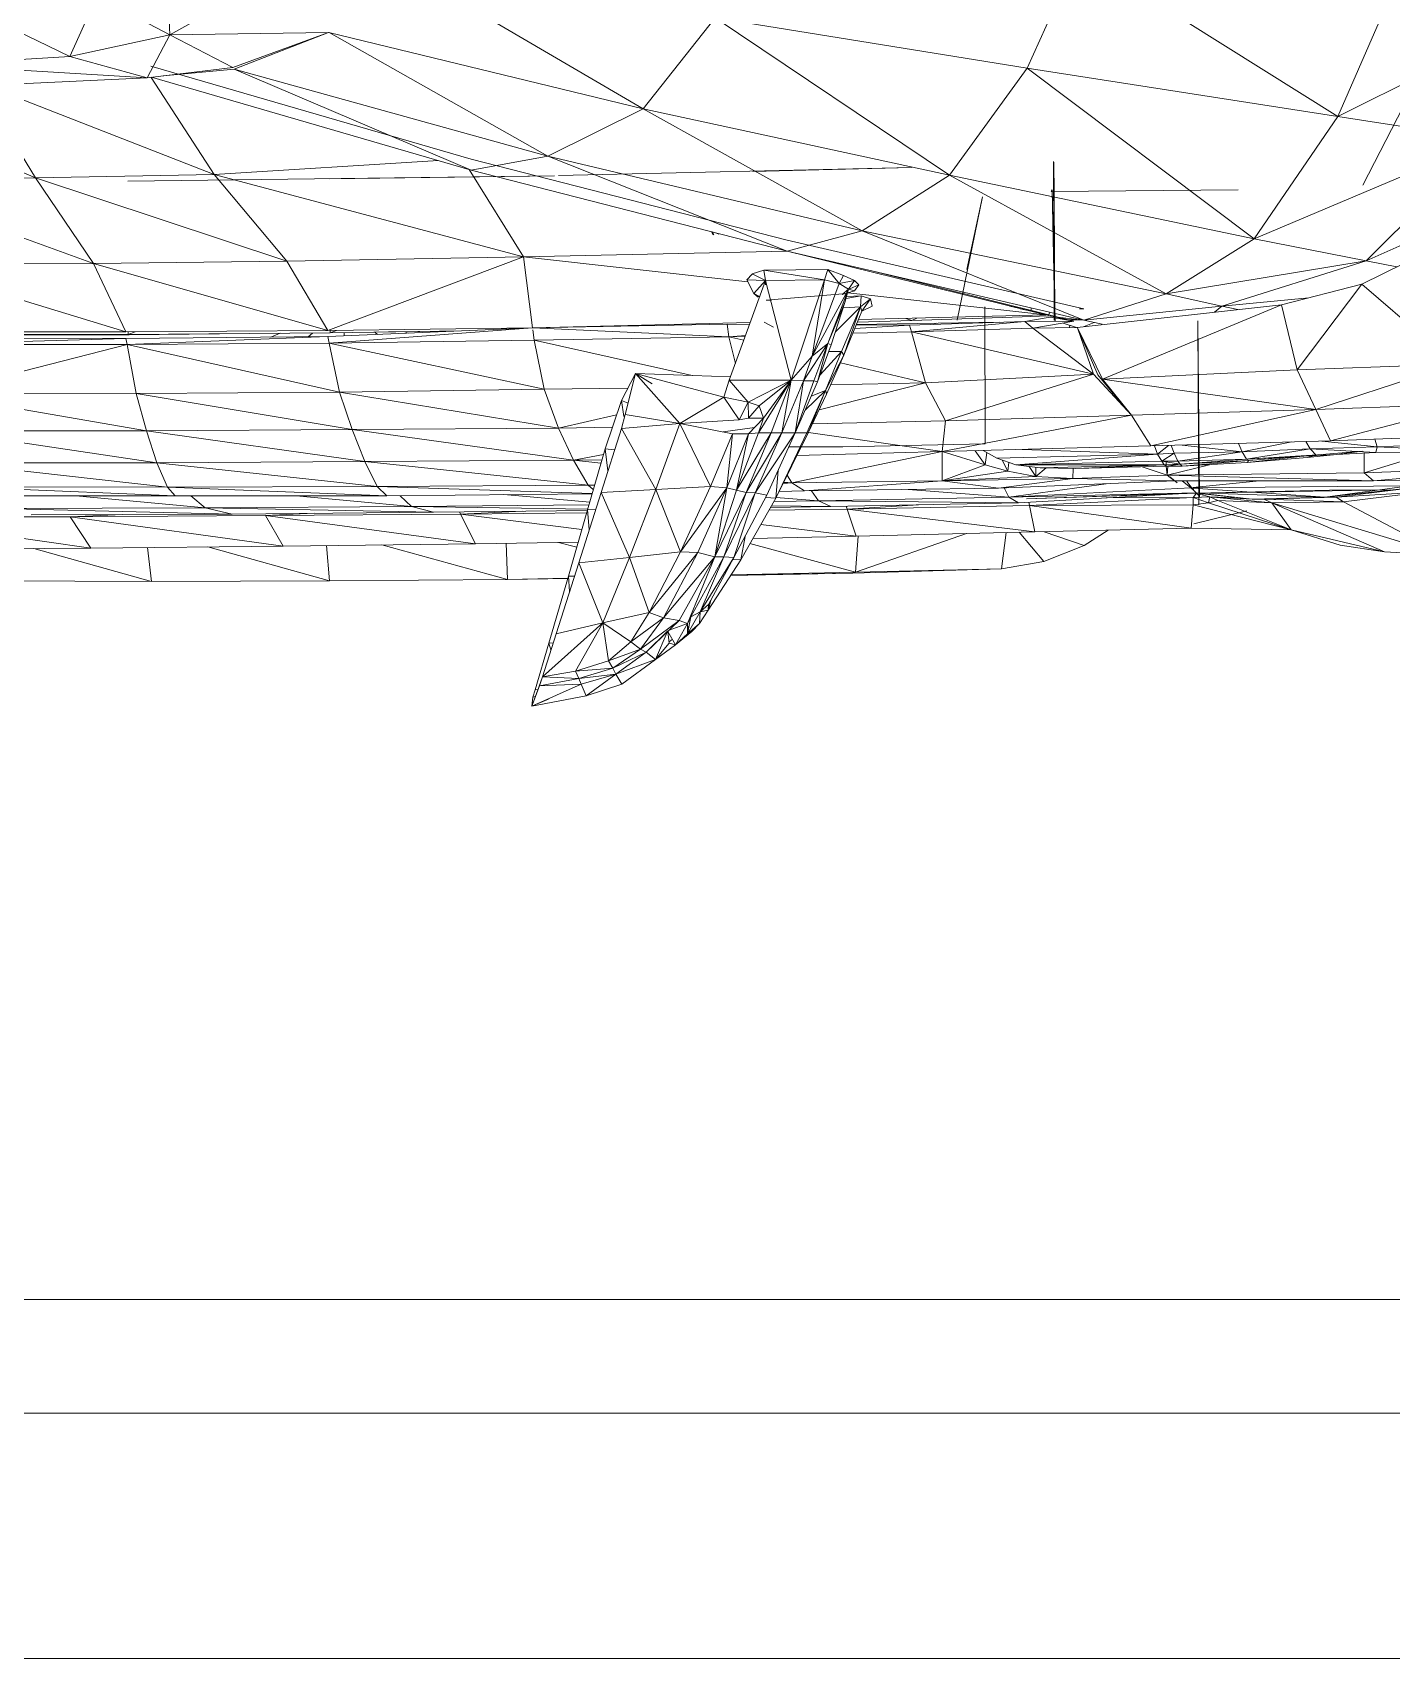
# Model space of a CAD drawing. Header units: inches. Extents: x -4450 to -273, y 9564 to 12971.
# Drawn here: x -3676.92 to -3641.08, y 12377.07 to 12419.96 of the extents above; entities that cross this region are included whole.
import ezdxf

# ---------------------------------------------------------------- set-up
doc = ezdxf.new("R2010")
doc.units = ezdxf.units.IN
doc.header["$MEASUREMENT"] = 0
for name, color, linetype, lineweight in [('0-1', 7, 'Continuous', 5), ('0-3', 7, 'Continuous', 9), ('A-GENM', 5, 'Continuous', 9), ('C-PRKG-1', 7, 'Continuous', 9), ('C-TOPO', 7, 'Continuous', 9)]:
    doc.layers.add(name, color=color, linetype=linetype, lineweight=lineweight)

# ---------------------------------------------------------------- blocks, each defined once
blk = doc.blocks.new('Parking_Stall_Multiple2 - street parking-1355854-FLOOR PLAN - ROOF')
at = {"layer": 'C-PRKG-1'}
for p, q in [((0, 0), (0, -243)), ((3, -240), (3, -3))]:
    blk.add_line(p, q, dxfattribs=at)
blk = doc.blocks.new('Land_Rover_Evoque_-_SUV_Car_Vehicle_Automobile_13067 - Land Rover EVOQUE_dwg-1230547-FLOOR PLAN - ROOF')
at = {"layer": 'A-GENM'}
for p, q in [((0.654, 1.2654), (0.5813, 1.4103)), ((0.8878, 1.4028), (0.8979, 1.2894)), ((0.8878, 1.4028), (0.8926, 1.283)), ((0.8951, 1.3881), (0.8979, 1.2894)), ((0.654, 1.2654), (0.6696, 1.3657)), ((0.7506, 1.2844), (0.6696, 1.3657)), ((0.7359, 1.2095), (0.6696, 1.3657)), ((0.6696, 1.3657), (0.7506, 1.2844)), ((0.7506, 1.2844), (0.7139, 1.3663)), ((0.8672, 1.3655), (0.8711, 1.2604)), ((0.8672, 1.3655), (0.8711, 1.2604)), ((0.8462, 1.3556), (0.8501, 1.2506)), ((0.8462, 1.3556), (0.8711, 1.2604)), ((0.875, 1.2918), (0.8726, 1.3558)), ((0.878, 1.3509), (0.875, 1.2918)), ((0.8789, 1.2908), (0.878, 1.3509)), ((0.7, 1.2822), (0.5798, 1.3438)), ((0.7663, 1.2815), (0.8198, 1.3438)), ((0.8236, 1.2382), (0.8198, 1.3438)), ((0.8198, 1.3438), (0.8501, 1.2506)), ((0.7413, 1.3317), (0.7663, 1.2815)), ((0.8926, 1.283), (0.8783, 1.3291)), ((0.9119, 1.2691), (0.9476, 1.3367)), ((0.9127, 1.2213), (0.9476, 1.3367)), ((0.9476, 1.3367), (0.9455, 1.2967)), ((0.9022, 1.3188), (0.9089, 1.2569)), ((0.9022, 1.3188), (0.9089, 1.2642)), ((0.9089, 1.2642), (0.9052, 1.3237)), ((0.9119, 1.2691), (0.9052, 1.3237)), ((0.9026, 1.1685), (0.9012, 1.3135)), ((0.9012, 1.3135), (0.9089, 1.2569)), ((0.5696, 1.3022), (0.654, 1.2654)), ((0.7506, 1.2844), (0.7546, 1.3049)), ((0.9039, 1.3004), (0.9042, 1.2599)), ((0.9039, 1.3004), (0.9061, 1.171)), ((0.9127, 1.2213), (0.9455, 1.2967)), ((0.9306, 1.2341), (0.9455, 1.2967)), ((0.9455, 1.2967), (0.9409, 1.2669)), ((0.87, 1.2902), (0.875, 1.2918)), ((0.8713, 1.2547), (0.875, 1.2918)), ((0.8789, 1.2908), (0.875, 1.2918)), ((0.8765, 1.2468), (0.875, 1.2918)), ((0.8789, 1.2908), (0.8765, 1.2468)), ((0.8809, 1.2512), (0.8789, 1.2908)), ((0.8979, 1.2894), (0.8926, 1.283)), ((0.894, 1.1511), (0.8979, 1.2894)), ((0.8979, 1.156), (0.8979, 1.2894)), ((0.7359, 1.2095), (0.7506, 1.2844)), ((0.7809, 1.1877), (0.7506, 1.2844)), ((0.7726, 1.1505), (0.7506, 1.2844)), ((0.7506, 1.2844), (0.7809, 1.1877)), ((0.7663, 1.2815), (0.78, 1.2278)), ((0.7663, 1.2815), (0.8236, 1.2382)), ((0.8804, 1.2517), (0.8779, 1.282)), ((0.8804, 1.2625), (0.8779, 1.282)), ((0.8926, 1.283), (0.8793, 1.283)), ((0.894, 1.1511), (0.8926, 1.283)), ((0.5451, 1.0919), (0.654, 1.2654)), ((0.654, 1.2654), (0.6216, 1.0575)), ((0.654, 1.2654), (0.7359, 1.2095)), ((0.9089, 1.2642), (0.9119, 1.2691)), ((0.9089, 1.2569), (0.9089, 1.2642)), ((0.9089, 1.2642), (0.9102, 1.2081)), ((0.9089, 1.2642), (0.9102, 1.2159)), ((0.9102, 1.2159), (0.9119, 1.2691)), ((0.9127, 1.2213), (0.9119, 1.2691)), ((0.9306, 1.2341), (0.9409, 1.2669)), ((0.8501, 1.2506), (0.8711, 1.2604)), ((0.8745, 1.1402), (0.8711, 1.2604)), ((0.8711, 1.2604), (0.8745, 1.1402)), ((0.8823, 1.2449), (0.8804, 1.2625)), ((0.9027, 1.1686), (0.9089, 1.2569)), ((0.9042, 1.2599), (0.9061, 1.1705)), ((0.9059, 1.1726), (0.9089, 1.2569)), ((0.9089, 1.2569), (0.9102, 1.2081)), ((0.7809, 1.1877), (0.7753, 1.246)), ((0.8236, 1.2382), (0.8501, 1.2506)), ((0.8299, 1.1078), (0.8501, 1.2506)), ((0.8539, 1.1274), (0.8501, 1.2506)), ((0.8745, 1.1402), (0.8501, 1.2506)), ((0.8716, 1.2441), (0.8765, 1.2468)), ((0.8809, 1.2512), (0.8765, 1.2468)), ((0.8833, 1.2043), (0.8765, 1.2468)), ((0.8784, 1.2014), (0.8765, 1.2468)), ((0.8833, 1.2043), (0.8804, 1.2517)), ((0.8809, 1.2512), (0.8833, 1.2043)), ((0.881, 1.2497), (0.8823, 1.2449)), ((0.8857, 1.2048), (0.8812, 1.2441)), ((0.8857, 1.2048), (0.8823, 1.2449)), ((0.78, 1.2278), (0.8236, 1.2382)), ((0.8299, 1.1078), (0.8236, 1.2382)), ((0.8718, 1.2346), (0.8784, 1.2014)), ((0.8842, 1.2058), (0.8816, 1.2372)), ((0.9306, 1.2341), (0.911, 1.1851)), ((0.9125, 1.1788), (0.9306, 1.2341)), ((0.9127, 1.2213), (0.9306, 1.2341)), ((0.9139, 1.1686), (0.9306, 1.2341)), ((0.9296, 1.1672), (0.9306, 1.2341)), ((0.78, 1.2278), (0.7951, 1.091)), ((0.78, 1.2278), (0.8299, 1.1078)), ((0.9086, 1.1797), (0.9127, 1.2213)), ((0.9102, 1.2159), (0.9127, 1.2213)), ((0.9127, 1.2213), (0.911, 1.1851)), ((0.6216, 1.0575), (0.7359, 1.2095)), ((0.7359, 1.2095), (0.6933, 1.0055)), ((0.7359, 1.2095), (0.7726, 1.1505)), ((0.9024, 1.1684), (0.8979, 1.213)), ((0.9102, 1.2159), (0.9101, 1.2133)), ((0.9102, 1.2081), (0.9102, 1.2159)), ((0.703, 1.1987), (0.7042, 1.0736)), ((0.7809, 1.1877), (0.7832, 1.1984)), ((0.8728, 1.1989), (0.8784, 1.2014)), ((0.8739, 1.1612), (0.8784, 1.2014)), ((0.8833, 1.2043), (0.8784, 1.2014)), ((0.8847, 1.1584), (0.8784, 1.2014)), ((0.8794, 1.1559), (0.8784, 1.2014)), ((0.8833, 1.2043), (0.8842, 1.2058)), ((0.8833, 1.2043), (0.8847, 1.1584)), ((0.8833, 1.2043), (0.8867, 1.1599)), ((0.8881, 1.1613), (0.8842, 1.2058)), ((0.8857, 1.2048), (0.8842, 1.2058)), ((0.8842, 1.2058), (0.8867, 1.1599)), ((0.8881, 1.1613), (0.8857, 1.2048)), ((0.9061, 1.1727), (0.9102, 1.2081)), ((0.9063, 1.1727), (0.9102, 1.2081)), ((0.9102, 1.2081), (0.9086, 1.1797)), ((0.9179, 1.2046), (0.9267, 1.1691)), ((0.7726, 1.1505), (0.7809, 1.1877)), ((0.7726, 1.1505), (0.7809, 1.1877)), ((0.7809, 1.1877), (0.7902, 1.0954)), ((0.7809, 1.1877), (0.7849, 1.1829)), ((0.7902, 1.0954), (0.7809, 1.1877)), ((0.9093, 1.1963), (0.9086, 1.1797)), ((0.894, 1.1511), (0.8871, 1.1796)), ((0.9067, 1.1728), (0.9086, 1.1797)), ((0.9086, 1.1797), (0.911, 1.1851)), ((0.9091, 1.1685), (0.9086, 1.1797)), ((0.9086, 1.1797), (0.9125, 1.1788)), ((0.9091, 1.1685), (0.9125, 1.1788)), ((0.9125, 1.1788), (0.911, 1.1851)), ((0.9139, 1.1686), (0.9125, 1.1788)), ((0.7907, 1.1718), (0.9085, 1.1728)), ((0.9078, 1.1727), (0.7907, 1.1718)), ((0.7907, 1.1718), (0.9085, 1.1724)), ((0.7907, 1.1718), (0.9139, 1.1724)), ((0.9026, 1.1669), (0.8979, 1.1611)), ((0.8982, 1.1644), (0.9042, 1.1687)), ((0.9024, 1.1686), (0.9042, 1.1687)), ((0.9041, 1.1687), (0.9026, 1.1669)), ((0.9026, 1.1669), (0.9041, 1.1687)), ((0.9026, 1.1669), (0.9089, 1.0452)), ((0.9037, 1.1727), (0.9078, 1.1727)), ((0.9042, 1.1687), (0.9078, 1.1727)), ((0.9058, 1.1709), (0.91, 1.0571)), ((0.9059, 1.1705), (0.9126, 1.0517)), ((0.9059, 1.1705), (0.9089, 1.0452)), ((0.9061, 1.171), (0.91, 1.0571)), ((0.9061, 1.1708), (0.9063, 1.1649)), ((0.9062, 1.1709), (0.9091, 1.1685)), ((0.9078, 1.1727), (0.9085, 1.1728)), ((0.9091, 1.1685), (0.9139, 1.1686)), ((0.9091, 1.1685), (0.9144, 1.0591)), ((0.9091, 1.1685), (0.9093, 1.1104)), ((0.9139, 1.1686), (0.9296, 1.1672)), ((0.9139, 1.1686), (0.9144, 1.0591)), ((0.9296, 1.1672), (0.9144, 1.0591)), ((0.9296, 1.1672), (0.932, 1.0626)), ((0.8741, 1.1539), (0.8794, 1.1559)), ((0.8847, 1.1584), (0.8794, 1.1559)), ((0.8847, 1.1476), (0.8794, 1.1559)), ((0.8794, 1.1559), (0.8799, 1.1447)), ((0.8847, 1.1584), (0.8867, 1.1599)), ((0.8847, 1.1476), (0.8867, 1.1599)), ((0.8847, 1.1584), (0.8847, 1.1476)), ((0.8881, 1.1613), (0.8867, 1.1599)), ((0.8867, 1.1599), (0.8872, 1.1491)), ((0.8867, 1.1599), (0.8881, 1.1506)), ((0.8881, 1.1613), (0.8881, 1.1506)), ((0.8979, 1.156), (0.894, 1.1511)), ((0.8979, 1.156), (0.894, 1.1511)), ((0.8992, 1.1579), (0.8952, 1.1529)), ((0.8979, 1.156), (0.8964, 1.0881)), ((0.8979, 1.156), (0.9027, 1.0383)), ((0.6933, 1.0055), (0.7726, 1.1505)), ((0.7726, 1.1505), (0.7305, 0.947)), ((0.7305, 0.947), (0.7726, 1.1505)), ((0.7902, 1.0954), (0.7726, 1.1505)), ((0.8741, 1.152), (0.8799, 1.1447)), ((0.8744, 1.1426), (0.8799, 1.1447)), ((0.8744, 1.1426), (0.8799, 1.1447)), ((0.8799, 1.1447), (0.8768, 1.0541)), ((0.8847, 1.1476), (0.8799, 1.1447)), ((0.8847, 1.1476), (0.8799, 1.1447)), ((0.8799, 1.1447), (0.8871, 1.0499)), ((0.8799, 1.1447), (0.8827, 1.0372)), ((0.8881, 1.1506), (0.8847, 1.1504)), ((0.8847, 1.1476), (0.8872, 1.1491)), ((0.8847, 1.1476), (0.8872, 1.1491)), ((0.8847, 1.1476), (0.8871, 1.0499)), ((0.8872, 1.1491), (0.8871, 1.0499)), ((0.8872, 1.1491), (0.8881, 1.1506)), ((0.8872, 1.1491), (0.8881, 1.1506)), ((0.8872, 1.1491), (0.8896, 1.09)), ((0.8872, 1.1491), (0.8891, 1.0661)), ((0.8881, 1.1516), (0.894, 1.1511)), ((0.894, 1.1511), (0.8881, 1.1504)), ((0.8881, 1.1506), (0.8896, 1.09)), ((0.894, 1.1511), (0.8886, 1.1345)), ((0.894, 1.1511), (0.8964, 1.0881)), ((0.8539, 1.1274), (0.8745, 1.1402)), ((0.8745, 1.1402), (0.8783, 1.0005)), ((0.8539, 1.1274), (0.8265, 1.1019)), ((0.8507, 1.1245), (0.827, 1.1048)), ((0.8299, 1.1078), (0.8539, 1.1274)), ((0.8539, 1.1274), (0.8783, 1.0005)), ((0.8539, 1.1274), (0.8578, 1.0028)), ((0.8998, 1.1104), (0.9089, 1.0452)), ((0.9411, 1.0955), (0.9309, 1.1117)), ((0.7902, 1.0954), (0.793, 1.1077)), ((0.7918, 1.1022), (0.7946, 1.0957)), ((0.7954, 1.0912), (0.8299, 1.1078)), ((0.827, 1.1048), (0.7954, 1.0912)), ((0.7954, 1.0911), (0.8265, 1.1019)), ((0.8265, 1.1019), (0.7956, 1.0612)), ((0.8265, 1.1019), (0.798, 0.9801)), ((0.8265, 1.1019), (0.8578, 1.0028)), ((0.8265, 1.1019), (0.8323, 0.9895)), ((0.5451, 1.0919), (0.6216, 1.0575)), ((0.7305, 0.947), (0.7902, 1.0954)), ((0.7828, 1.0954), (0.7368, 0.8967)), ((0.7902, 1.0954), (0.7442, 0.8967)), ((0.7442, 0.8967), (0.7902, 1.0954)), ((0.7828, 1.0924), (0.7828, 1.0954)), ((0.791, 1.0887), (0.7868, 1.0719)), ((0.791, 1.0887), (0.7881, 1.0763)), ((0.791, 1.0887), (0.7882, 1.0729)), ((0.791, 1.0887), (0.7882, 1.0769)), ((0.79, 1.0926), (0.7883, 1.0777)), ((0.7901, 1.0848), (0.79, 1.0926)), ((0.7901, 1.0948), (0.7901, 1.085)), ((0.791, 1.0887), (0.7956, 1.0612)), ((0.791, 1.0887), (0.7912, 1.0558)), ((0.7951, 1.0904), (0.7922, 1.0816)), ((0.7951, 1.091), (0.7956, 1.0612)), ((0.8023, 1.0935), (0.7995, 1.0929)), ((0.8896, 1.09), (0.8891, 1.0661)), ((0.9319, 1.0689), (0.9411, 1.0955)), ((0.9519, 1.0686), (0.9411, 1.0955)), ((0.7952, 1.0858), (0.7937, 1.0861)), ((0.8964, 1.0881), (0.8896, 1.0883)), ((0.895, 1.0632), (0.8964, 1.0881)), ((0.8978, 1.0006), (0.8964, 1.0881)), ((0.8964, 1.0881), (0.9027, 1.0383)), ((0.6841, 1.0751), (0.7902, 1.0756)), ((0.6841, 1.0751), (0.6845, 1.0753)), ((0.7057, 1.0755), (0.6845, 1.0753)), ((0.703, 1.0741), (0.791, 1.0762)), ((0.703, 1.0741), (0.7906, 1.0759)), ((0.703, 1.0741), (0.7042, 1.0736)), ((0.7906, 1.0759), (0.7057, 1.0755)), ((0.7868, 1.07), (0.7442, 0.8967)), ((0.7868, 1.0719), (0.7577, 0.9553)), ((0.7721, 0.9373), (0.7868, 1.07)), ((0.7868, 1.0709), (0.7809, 1.0459)), ((0.7849, 1.0727), (0.7875, 1.0716)), ((0.7899, 0.9445), (0.7868, 1.07)), ((0.7881, 1.0767), (0.7875, 1.0716)), ((0.788, 1.054), (0.7875, 1.0716)), ((0.7882, 1.0729), (0.7912, 1.0558)), ((0.895, 1.0632), (0.8892, 1.0702)), ((0.9322, 1.0521), (0.9519, 1.0686)), ((0.9567, 1.0403), (0.9519, 1.0686)), ((0.6216, 1.0575), (0.5879, 0.8486)), ((0.6216, 1.0575), (0.6933, 1.0055)), ((0.7839, 1.0602), (0.782, 1.0601)), ((0.7826, 1.0528), (0.7843, 1.0602)), ((0.7851, 1.0637), (0.7843, 1.0602)), ((0.7912, 1.0558), (0.7956, 1.0612)), ((0.798, 0.9801), (0.7956, 1.0612)), ((0.798, 0.9801), (0.7956, 1.0612)), ((0.8891, 1.0661), (0.8871, 1.0499)), ((0.895, 1.0632), (0.8882, 1.0587)), ((0.895, 1.0632), (0.8888, 1.0633)), ((0.8915, 1.0446), (0.895, 1.0632)), ((0.8978, 1.0006), (0.895, 1.0632)), ((0.9144, 1.0591), (0.9122, 1.0586)), ((0.932, 1.0626), (0.9144, 1.0591)), ((0.9168, 0.9369), (0.9144, 1.0591)), ((0.932, 1.0626), (0.9168, 0.9369)), ((0.9349, 0.9429), (0.932, 1.0626)), ((0.7906, 0.9802), (0.788, 1.054)), ((0.7936, 0.9786), (0.7912, 1.0558)), ((0.7912, 1.0558), (0.798, 0.9801)), ((0.8871, 1.0499), (0.8827, 1.0372)), ((0.8915, 1.0446), (0.8855, 1.0451)), ((0.9026, 1.0421), (0.9089, 1.0452)), ((0.9036, 0.9777), (0.9089, 1.0452)), ((0.9126, 1.0517), (0.9089, 1.0452)), ((0.9113, 0.9177), (0.9089, 1.0452)), ((0.9113, 0.9177), (0.9126, 1.0517)), ((0.915, 0.9261), (0.9126, 1.0517)), ((0.7917, 1.0387), (0.7931, 0.9432)), ((0.8776, 1.0279), (0.8827, 1.0372)), ((0.8915, 1.0446), (0.884, 1.0408)), ((0.8871, 1.0294), (0.8915, 1.0446)), ((0.8978, 1.0006), (0.8915, 1.0446)), ((0.8978, 1.0006), (0.9027, 1.0383)), ((0.9046, 0.9083), (0.9027, 1.0383)), ((0.9325, 1.0434), (0.9567, 1.0403)), ((0.9567, 1.0403), (0.9596, 0.9407)), ((0.9591, 0.9426), (0.9567, 1.0403)), ((0.7077, 1.0276), (0.7563, 1.0171)), ((0.7077, 1.0276), (0.7903, 1.0105)), ((0.7814, 1.029), (0.7813, 1.029)), ((0.7814, 1.029), (0.8731, 1.0293)), ((0.8731, 1.0293), (0.875, 0.9341)), ((0.8777, 1.0226), (0.8871, 1.0294)), ((0.8783, 1.0005), (0.8871, 1.0294)), ((0.8871, 1.0294), (0.879, 1.0305)), ((0.8978, 1.0006), (0.8871, 1.0294)), ((0.9591, 0.9426), (0.9331, 1.0169)), ((0.6933, 1.0055), (0.5879, 0.8486)), ((0.6933, 1.0055), (0.6487, 0.8005)), ((0.6933, 1.0055), (0.7305, 0.947)), ((0.8578, 1.0028), (0.8323, 0.9895)), ((0.8783, 1.0005), (0.8578, 1.0028)), ((0.8598, 0.9137), (0.8578, 1.0028)), ((0.7923, 0.9965), (0.7931, 0.9949)), ((0.8783, 1.0005), (0.8655, 0.9111)), ((0.8783, 1.0005), (0.8978, 1.0006)), ((0.8783, 1.0005), (0.8808, 0.9034)), ((0.8783, 1.0005), (0.8993, 0.8999)), ((0.8993, 0.8999), (0.8978, 1.0006)), ((0.8978, 1.0006), (0.9046, 0.9083)), ((0.6907, 0.8738), (0.688, 0.98)), ((0.6935, 0.7437), (0.688, 0.98)), ((0.7889, 0.9837), (0.7906, 0.9802)), ((0.7891, 0.9763), (0.7906, 0.9802)), ((0.7916, 0.9438), (0.7906, 0.9802)), ((0.7936, 0.9786), (0.798, 0.9801)), ((0.8323, 0.9895), (0.798, 0.9801)), ((0.7991, 0.9407), (0.798, 0.9801)), ((0.7991, 0.9407), (0.798, 0.9801)), ((0.8323, 0.9895), (0.8189, 0.9324)), ((0.8503, 0.9181), (0.8323, 0.9895)), ((0.8323, 0.9895), (0.8336, 0.9258)), ((0.9168, 0.9369), (0.9139, 0.9848)), ((0.7934, 0.943), (0.7936, 0.9786)), ((0.7936, 0.9786), (0.7959, 0.942)), ((0.776, 0.9526), (0.774, 0.9463)), ((0.7809, 0.9536), (0.776, 0.9526)), ((0.7843, 0.9468), (0.776, 0.9526)), ((0.7814, 0.9458), (0.776, 0.9526)), ((0.7843, 0.9468), (0.7809, 0.9536)), ((0.7305, 0.947), (0.6487, 0.8005)), ((0.7305, 0.947), (0.6806, 0.7366)), ((0.6806, 0.7366), (0.7305, 0.947)), ((0.7442, 0.8967), (0.7305, 0.947)), ((0.7603, 0.9344), (0.7638, 0.9418)), ((0.7638, 0.9418), (0.7667, 0.9448)), ((0.7696, 0.9379), (0.7638, 0.9418)), ((0.7657, 0.9315), (0.7638, 0.9418)), ((0.7696, 0.9379), (0.7657, 0.9315)), ((0.7667, 0.9448), (0.7706, 0.9418)), ((0.7693, 0.9388), (0.7667, 0.9448)), ((0.7696, 0.9379), (0.7706, 0.9418)), ((0.7696, 0.9379), (0.7785, 0.9355)), ((0.7696, 0.9379), (0.7731, 0.9335)), ((0.7696, 0.9379), (0.806, 0.9239)), ((0.7696, 0.9379), (0.8143, 0.9136)), ((0.7731, 0.9335), (0.7706, 0.9418)), ((0.774, 0.9463), (0.7745, 0.9366)), ((0.7758, 0.9362), (0.774, 0.9463)), ((0.7814, 0.9458), (0.774, 0.9463)), ((0.7843, 0.9468), (0.7814, 0.9458)), ((0.782, 0.9344), (0.7814, 0.9458)), ((0.8138, 0.9347), (0.7814, 0.9458)), ((0.7814, 0.9458), (0.8113, 0.9332)), ((0.7814, 0.9458), (0.7981, 0.9292)), ((0.8138, 0.9347), (0.7843, 0.9468)), ((0.9168, 0.9369), (0.9148, 0.9363)), ((0.9349, 0.9429), (0.9168, 0.9369)), ((0.9176, 0.8845), (0.9168, 0.9369)), ((0.9349, 0.9429), (0.9271, 0.8791)), ((0.9591, 0.9426), (0.9348, 0.9443)), ((0.9364, 0.8738), (0.9349, 0.9429)), ((0.9399, 0.8719), (0.9591, 0.9426)), ((0.9609, 0.8592), (0.9591, 0.9426)), ((0.9591, 0.9426), (0.9596, 0.9407)), ((0.9613, 0.8589), (0.9596, 0.9407)), ((0.961, 0.8591), (0.9596, 0.9407)), ((0.9613, 0.8589), (0.9596, 0.9407)), ((0.7564, 0.9241), (0.7603, 0.9344)), ((0.7564, 0.9241), (0.7657, 0.9315)), ((0.7657, 0.9315), (0.7603, 0.9344)), ((0.7633, 0.9218), (0.7657, 0.9315)), ((0.7657, 0.9315), (0.8143, 0.9136)), ((0.777, 0.8827), (0.7726, 0.934)), ((0.7785, 0.9355), (0.8069, 0.9263)), ((0.806, 0.9239), (0.7785, 0.9355)), ((0.806, 0.9239), (0.8069, 0.9263)), ((0.806, 0.9239), (0.8069, 0.9263)), ((0.8315, 0.9171), (0.8069, 0.9263)), ((0.8138, 0.9347), (0.8113, 0.9332)), ((0.8138, 0.9347), (0.8113, 0.9332)), ((0.8113, 0.9332), (0.8113, 0.9247)), ((0.8113, 0.9332), (0.8113, 0.9247)), ((0.8373, 0.9225), (0.8113, 0.9332)), ((0.8269, 0.9189), (0.8113, 0.9332)), ((0.8398, 0.9231), (0.8138, 0.9347)), ((0.8373, 0.9225), (0.8138, 0.9347)), ((0.875, 0.934), (0.875, 0.9341)), ((0.875, 0.934), (0.8752, 0.8979)), ((0.915, 0.9261), (0.9113, 0.9177)), ((0.9146, 0.8862), (0.915, 0.9261)), ((0.9158, 0.8855), (0.915, 0.9261)), ((0.7569, 0.8812), (0.7564, 0.9241)), ((0.7633, 0.9218), (0.7564, 0.9241)), ((0.7633, 0.9218), (0.7569, 0.8812)), ((0.7638, 0.8822), (0.7633, 0.9218)), ((0.8305, 0.8995), (0.7633, 0.9218)), ((0.7633, 0.9218), (0.8143, 0.9136)), ((0.806, 0.9239), (0.8143, 0.9136)), ((0.806, 0.9239), (0.8143, 0.9136)), ((0.8315, 0.9171), (0.806, 0.9239)), ((0.831, 0.9147), (0.806, 0.9239)), ((0.806, 0.9239), (0.831, 0.9078)), ((0.8315, 0.9171), (0.831, 0.9147)), ((0.831, 0.9147), (0.8658, 0.9021)), ((0.831, 0.9147), (0.831, 0.9078)), ((0.8315, 0.9171), (0.8658, 0.9021)), ((0.8373, 0.9225), (0.8658, 0.9109)), ((0.8373, 0.9225), (0.8658, 0.9099)), ((0.8373, 0.9225), (0.8412, 0.9129)), ((0.8398, 0.9231), (0.8375, 0.9226)), ((0.8375, 0.9223), (0.8505, 0.9088)), ((0.8398, 0.9231), (0.8658, 0.9109)), ((0.9046, 0.9131), (0.9113, 0.9177)), ((0.9091, 0.8892), (0.9113, 0.9177)), ((0.9118, 0.8878), (0.9113, 0.9177)), ((0.831, 0.9078), (0.8143, 0.9136)), ((0.8305, 0.8995), (0.8143, 0.9136)), ((0.831, 0.9078), (0.8143, 0.9136)), ((0.8305, 0.8995), (0.831, 0.9078)), ((0.8658, 0.8933), (0.831, 0.9078)), ((0.8658, 0.8933), (0.831, 0.9078)), ((0.8658, 0.9021), (0.831, 0.9078)), ((0.8658, 0.9109), (0.9095, 0.8891)), ((0.8658, 0.9109), (0.8658, 0.9099)), ((0.8658, 0.9099), (0.9095, 0.8891)), ((0.8658, 0.9099), (0.8658, 0.9021)), ((0.8993, 0.8999), (0.9046, 0.9083)), ((0.9049, 0.8914), (0.9046, 0.9083)), ((0.6806, 0.7366), (0.7442, 0.8967)), ((0.7368, 0.8967), (0.6825, 0.6853)), ((0.7442, 0.8967), (0.6898, 0.6853)), ((0.6898, 0.6853), (0.7442, 0.8967)), ((0.748, 0.7203), (0.7442, 0.8967)), ((0.7638, 0.8822), (0.8305, 0.8995)), ((0.8305, 0.858), (0.8305, 0.8995)), ((0.856, 0.881), (0.8305, 0.8995)), ((0.8658, 0.8777), (0.8305, 0.8995)), ((0.8305, 0.8995), (0.8477, 0.8781)), ((0.8305, 0.8995), (0.8452, 0.8707)), ((0.8305, 0.8995), (0.8658, 0.886)), ((0.8305, 0.8995), (0.8658, 0.8933)), ((0.8658, 0.9021), (0.9075, 0.8832)), ((0.8658, 0.9021), (0.8658, 0.8933)), ((0.8658, 0.9021), (0.906, 0.8754)), ((0.906, 0.8754), (0.8658, 0.8933)), ((0.8658, 0.886), (0.8658, 0.8933)), ((0.9056, 0.8693), (0.8658, 0.8933)), ((0.8658, 0.8933), (0.906, 0.8754)), ((0.8941, 0.8968), (0.8993, 0.8999)), ((0.8987, 0.8945), (0.8993, 0.8999)), ((0.8994, 0.8942), (0.8993, 0.8999)), ((0.8993, 0.8999), (0.8996, 0.894)), ((0.7638, 0.8822), (0.7569, 0.8812)), ((0.7638, 0.8822), (0.7593, 0.8734)), ((0.7638, 0.8822), (0.7632, 0.8697)), ((0.7638, 0.8822), (0.7667, 0.8823)), ((0.8305, 0.858), (0.7638, 0.8822)), ((0.7638, 0.8822), (0.7725, 0.8744)), ((0.7769, 0.8862), (0.777, 0.8827)), ((0.795, 0.8877), (0.7916, 0.8814)), ((0.8658, 0.8777), (0.8658, 0.886)), ((0.8658, 0.886), (0.9041, 0.8629)), ((0.8658, 0.886), (0.9056, 0.8693)), ((0.9095, 0.8891), (0.891, 0.8907)), ((0.9075, 0.8832), (0.906, 0.8754)), ((0.9075, 0.8832), (0.9492, 0.8611)), ((0.9095, 0.8891), (0.909, 0.8824)), ((0.9507, 0.8658), (0.9095, 0.8891)), ((0.7569, 0.8812), (0.7593, 0.8734)), ((0.7594, 0.8733), (0.7632, 0.8697)), ((0.7632, 0.8697), (0.7725, 0.8744)), ((0.7746, 0.8782), (0.7725, 0.8744)), ((0.7725, 0.8744), (0.775, 0.8774)), ((0.7954, 0.7264), (0.7918, 0.872)), ((0.793, 0.8567), (0.7931, 0.8715)), ((0.8477, 0.8781), (0.8452, 0.8707)), ((0.856, 0.881), (0.8477, 0.8781)), ((0.8477, 0.8781), (0.856, 0.8708)), ((0.856, 0.881), (0.8663, 0.8708)), ((0.856, 0.881), (0.856, 0.8708)), ((0.856, 0.881), (0.8658, 0.8777)), ((0.8651, 0.854), (0.8621, 0.875)), ((0.8658, 0.8777), (0.9041, 0.8629)), ((0.8658, 0.8777), (0.8663, 0.8708)), ((0.9056, 0.8693), (0.906, 0.8754)), ((0.9487, 0.8543), (0.906, 0.8754)), ((0.9487, 0.8543), (0.906, 0.8754)), ((0.9492, 0.8611), (0.906, 0.8754)), ((0.748, 0.7203), (0.7647, 0.8704)), ((0.8006, 0.8688), (0.8014, 0.8577)), ((0.8014, 0.8577), (0.8011, 0.8686)), ((0.8014, 0.8577), (0.8011, 0.8686)), ((0.8037, 0.8677), (0.8014, 0.8577)), ((0.8192, 0.8621), (0.8014, 0.8577)), ((0.8305, 0.858), (0.8452, 0.8707)), ((0.8418, 0.8544), (0.8452, 0.8707)), ((0.8418, 0.8544), (0.857, 0.8647)), ((0.8452, 0.8707), (0.856, 0.8708)), ((0.8452, 0.8707), (0.857, 0.8647)), ((0.856, 0.8708), (0.857, 0.8647)), ((0.8595, 0.8249), (0.857, 0.8647)), ((0.8595, 0.8249), (0.8663, 0.8603)), ((0.8663, 0.8603), (0.8663, 0.8708)), ((0.9041, 0.8629), (0.8663, 0.8708)), ((0.9026, 0.8563), (0.8663, 0.8708)), ((0.8663, 0.8603), (0.9017, 0.8455)), ((0.8663, 0.8603), (0.9026, 0.8563)), ((0.9041, 0.8629), (0.9026, 0.8563)), ((0.9041, 0.8629), (0.9056, 0.8693)), ((0.9041, 0.8629), (0.9488, 0.8484)), ((0.9056, 0.8693), (0.9488, 0.8484)), ((0.9056, 0.8693), (0.9487, 0.8543)), ((0.9507, 0.8658), (0.9351, 0.8686)), ((0.9492, 0.8611), (0.9487, 0.8543)), ((0.9492, 0.8611), (0.9806, 0.8441)), ((0.9492, 0.8611), (0.9855, 0.8385)), ((0.9507, 0.8658), (0.9505, 0.8604)), ((0.9507, 0.8658), (0.9845, 0.8439)), ((0.7327, 0.851), (0.732, 0.8494)), ((0.793, 0.8567), (0.8014, 0.8577)), ((0.793, 0.8567), (0.7954, 0.7264)), ((0.7954, 0.7264), (0.8014, 0.8577)), ((0.8037, 0.7275), (0.8014, 0.8577)), ((0.8037, 0.7275), (0.8014, 0.8577)), ((0.8283, 0.8588), (0.826, 0.7952)), ((0.8418, 0.8544), (0.826, 0.7952)), ((0.8418, 0.8544), (0.8305, 0.858)), ((0.8418, 0.8544), (0.8595, 0.8249)), ((0.9017, 0.8455), (0.9026, 0.8563)), ((0.9488, 0.8484), (0.9026, 0.8563)), ((0.9026, 0.8563), (0.9453, 0.8254)), ((0.9026, 0.8563), (0.9458, 0.8369)), ((0.9488, 0.8484), (0.9487, 0.8543)), ((0.9487, 0.8543), (0.989, 0.8322)), ((0.9487, 0.8543), (0.9855, 0.8385)), ((0.6487, 0.8005), (0.5879, 0.8486)), ((0.7331, 0.8478), (0.7312, 0.8464)), ((0.7312, 0.8462), (0.7332, 0.8473)), ((0.8595, 0.8249), (0.9017, 0.8455)), ((0.9036, 0.8089), (0.9017, 0.8455)), ((0.9017, 0.8455), (0.9453, 0.8254)), ((0.9488, 0.8484), (0.9458, 0.8369)), ((0.9488, 0.8484), (0.9914, 0.8246)), ((0.9488, 0.8484), (0.9895, 0.8141)), ((0.9488, 0.8484), (0.9934, 0.83)), ((0.978, 0.8456), (0.9845, 0.8439)), ((0.9806, 0.8441), (0.9845, 0.8439)), ((0.9806, 0.8441), (0.9855, 0.8385)), ((0.9845, 0.8439), (0.9934, 0.8381)), ((0.9855, 0.8385), (0.9845, 0.8439)), ((0.9855, 0.8385), (0.989, 0.8322)), ((0.9855, 0.8385), (0.9934, 0.8381)), ((0.9855, 0.8385), (1.0002, 0.83)), ((0.8274, 0.8332), (0.8037, 0.7275)), ((0.9453, 0.8254), (0.9458, 0.8369)), ((0.9861, 0.8043), (0.9458, 0.8369)), ((0.9458, 0.8369), (0.9895, 0.8141)), ((0.989, 0.8322), (1.0002, 0.83)), ((0.9934, 0.83), (0.9896, 0.8321)), ((0.9914, 0.8246), (0.9934, 0.83)), ((0.9934, 0.8381), (0.9987, 0.833)), ((0.9934, 0.8381), (1.0002, 0.83)), ((1.0002, 0.83), (0.9934, 0.83)), ((0.9979, 0.8178), (0.9934, 0.83)), ((1.0076, 0.822), (0.9934, 0.83)), ((0.9967, 0.83), (0.9952, 0.831)), ((0.9964, 0.8345), (0.9987, 0.833)), ((0.9964, 0.8345), (0.9987, 0.833)), ((0.9987, 0.833), (1.0002, 0.83)), ((1.0076, 0.822), (0.9987, 0.833)), ((0.9987, 0.833), (1.0002, 0.83)), ((1.0076, 0.822), (1.0002, 0.83)), ((0.8595, 0.8249), (0.826, 0.7952)), ((0.8595, 0.8249), (0.8535, 0.7884)), ((0.8595, 0.8249), (0.9036, 0.8089)), ((0.8595, 0.8249), (0.8629, 0.7858)), ((0.9036, 0.8089), (0.9453, 0.8254)), ((0.9493, 0.7912), (0.9453, 0.8254)), ((0.9861, 0.8043), (0.9453, 0.8254)), ((0.9914, 0.8246), (0.9895, 0.8141)), ((0.9914, 0.8246), (1.0125, 0.8025)), ((0.9914, 0.8246), (1.0106, 0.7985)), ((0.9983, 0.8168), (1.0125, 0.8025)), ((0.9987, 0.817), (1.0076, 0.822)), ((0.9988, 0.8169), (1.0066, 0.8178)), ((1.0039, 0.82), (1.0057, 0.8177)), ((1.0066, 0.8178), (1.0076, 0.822)), ((1.0066, 0.8178), (1.0174, 0.8086)), ((1.0076, 0.822), (1.0174, 0.8086)), ((0.826, 0.7952), (0.833, 0.8065)), ((0.9036, 0.8089), (0.8629, 0.7858)), ((0.9036, 0.8089), (0.9056, 0.7722)), ((0.9036, 0.8089), (0.9493, 0.7912)), ((0.9861, 0.8043), (0.9895, 0.8141)), ((1.0106, 0.7985), (0.9895, 0.8141)), ((1.0057, 0.7922), (0.9895, 0.8141)), ((0.9992, 0.8164), (1.0174, 0.8086)), ((1.0125, 0.8025), (1.0174, 0.8086)), ((1.0174, 0.8086), (1.0341, 0.786)), ((1.0174, 0.8086), (1.0272, 0.782)), ((0.6487, 0.8005), (0.5501, 0.6317)), ((0.6487, 0.8005), (0.5977, 0.59)), ((0.6487, 0.8005), (0.6806, 0.7366)), ((0.8441, 0.7858), (0.826, 0.7952)), ((0.826, 0.7952), (0.8535, 0.7884)), ((0.9493, 0.7912), (0.9861, 0.8043)), ((0.9929, 0.7733), (0.9861, 0.8043)), ((1.0057, 0.7922), (0.9861, 0.8043)), ((1.0106, 0.7985), (1.0057, 0.7922)), ((1.0106, 0.7985), (1.0125, 0.8025)), ((1.0184, 0.7771), (1.0106, 0.7985)), ((1.0233, 0.78), (1.0106, 0.7985)), ((1.0233, 0.78), (1.0125, 0.8025)), ((1.0125, 0.8025), (1.0272, 0.782)), ((0.8358, 0.7901), (0.8366, 0.7342)), ((0.8441, 0.7858), (0.8459, 0.7903)), ((0.8441, 0.7858), (0.8549, 0.7875)), ((0.8764, 0.7749), (0.8441, 0.7858)), ((0.8535, 0.7884), (0.8629, 0.7858)), ((0.8629, 0.7858), (0.9056, 0.7722)), ((0.9056, 0.7722), (0.9493, 0.7912)), ((0.9493, 0.7912), (0.9527, 0.7573)), ((0.9493, 0.7912), (0.9929, 0.7733)), ((0.9929, 0.7733), (1.0057, 0.7922)), ((1.0184, 0.7771), (1.0057, 0.7922)), ((1.0272, 0.782), (1.0341, 0.786)), ((1.0341, 0.786), (1.0419, 0.7623)), ((0.8537, 0.7825), (0.8626, 0.7438)), ((0.862, 0.7797), (0.8626, 0.7438)), ((0.8764, 0.7749), (0.877, 0.7813)), ((0.8764, 0.7749), (0.8911, 0.7768)), ((0.8764, 0.7749), (0.9172, 0.7631)), ((0.8803, 0.7738), (0.8841, 0.7537)), ((0.9527, 0.7573), (0.9929, 0.7733)), ((0.9929, 0.7733), (1.0184, 0.7771)), ((0.9929, 0.7733), (1.0003, 0.7421)), ((0.9929, 0.7733), (1.0292, 0.7329)), ((0.9929, 0.7733), (1.0253, 0.7551)), ((1.0184, 0.7771), (1.0233, 0.78)), ((1.0184, 0.7771), (1.0253, 0.7551)), ((1.0233, 0.78), (1.0272, 0.782)), ((1.0233, 0.78), (1.0302, 0.7573)), ((1.0233, 0.78), (1.0253, 0.7551)), ((1.0272, 0.782), (1.0419, 0.7623)), ((1.0272, 0.782), (1.0341, 0.7588)), ((1.0272, 0.782), (1.0302, 0.7573)), ((0.8837, 0.7728), (0.8841, 0.7537)), ((0.8841, 0.7537), (0.886, 0.7721)), ((0.8841, 0.7537), (0.9007, 0.7636)), ((0.885, 0.6141), (0.9007, 0.7636)), ((0.9007, 0.7636), (0.9007, 0.7679)), ((0.9007, 0.7636), (0.9036, 0.767)), ((0.9016, 0.6224), (0.9007, 0.7636)), ((0.9016, 0.6224), (0.9064, 0.7662)), ((0.9056, 0.7722), (0.9527, 0.7573)), ((0.9079, 0.6288), (0.9066, 0.7661)), ((0.9071, 0.7072), (0.9121, 0.7646)), ((0.9151, 0.6452), (0.9139, 0.764)), ((0.9151, 0.6452), (0.9169, 0.7631)), ((0.9172, 0.7631), (0.917, 0.7686)), ((0.9172, 0.7631), (0.9305, 0.7643)), ((0.9618, 0.7503), (0.9172, 0.7631)), ((0.9188, 0.66), (0.9177, 0.7629)), ((0.9201, 0.6782), (0.9192, 0.7625)), ((1.0419, 0.7623), (1.0341, 0.7588)), ((1.0419, 0.7623), (1.0488, 0.7259)), ((0.8626, 0.7438), (0.8841, 0.7537)), ((0.8635, 0.6056), (0.8841, 0.7537)), ((0.8841, 0.7537), (0.885, 0.6141)), ((0.9304, 0.7593), (0.9201, 0.6782)), ((0.9401, 0.6881), (0.9389, 0.7569)), ((0.9423, 0.7559), (0.9391, 0.7438)), ((0.9527, 0.7573), (1.0003, 0.7421)), ((0.9618, 0.7503), (0.9616, 0.7544)), ((1.0302, 0.7573), (1.0253, 0.7551)), ((1.0292, 0.7329), (1.0253, 0.7551)), ((1.0292, 0.7329), (1.0302, 0.7573)), ((1.0341, 0.7588), (1.0302, 0.7573)), ((1.0302, 0.7573), (1.0351, 0.7309)), ((1.0341, 0.7588), (1.0351, 0.7309)), ((1.0341, 0.7588), (1.0488, 0.7259)), ((0.6972, 0.4555), (0.6937, 0.7411)), ((0.6956, 0.5907), (0.6937, 0.7411)), ((0.8626, 0.7438), (0.8366, 0.7342)), ((0.8626, 0.7438), (0.8385, 0.597)), ((0.8626, 0.7438), (0.8635, 0.6056)), ((0.9618, 0.7503), (0.9719, 0.7511)), ((1.0065, 0.7372), (0.9618, 0.7503)), ((0.9631, 0.7499), (0.9639, 0.7095)), ((0.9639, 0.7095), (0.9632, 0.7499)), ((1.0003, 0.7421), (1.0292, 0.7329)), ((0.6806, 0.7366), (0.5978, 0.5901)), ((0.6806, 0.7366), (0.6222, 0.5265)), ((0.6806, 0.7366), (0.6222, 0.5265)), ((0.6898, 0.6853), (0.6806, 0.7366)), ((0.8366, 0.7342), (0.8037, 0.7275)), ((0.8366, 0.7342), (0.8056, 0.5902)), ((0.8366, 0.7342), (0.8385, 0.597)), ((1.0065, 0.7372), (1.0063, 0.7401)), ((1.0065, 0.7372), (1.0111, 0.7386)), ((1.0379, 0.7281), (1.0065, 0.7372)), ((1.0292, 0.7329), (1.036, 0.7305)), ((1.0292, 0.7329), (1.0351, 0.7309)), ((1.0351, 0.7309), (1.0488, 0.7259)), ((1.0488, 0.7259), (1.036, 0.7305)), ((1.0379, 0.7281), (1.0376, 0.7299)), ((1.0488, 0.7259), (1.044, 0.7371)), ((0.748, 0.7203), (0.6894, 0.6838)), ((0.6927, 0.5132), (0.748, 0.7203)), ((0.748, 0.7203), (0.7954, 0.7264)), ((0.7509, 0.5619), (0.748, 0.7203)), ((0.748, 0.7203), (0.7973, 0.5893)), ((0.7973, 0.5893), (0.7954, 0.7264)), ((0.7954, 0.7264), (0.8012, 0.5893)), ((0.7954, 0.7264), (0.8056, 0.5902)), ((0.7967, 0.7266), (0.8037, 0.7275)), ((0.8037, 0.7275), (0.8056, 0.5902)), ((0.8056, 0.5902), (0.8037, 0.7275)), ((0.9201, 0.6782), (0.9182, 0.7196)), ((1.0428, 0.7266), (1.0379, 0.7281)), ((1.0428, 0.7266), (1.0422, 0.7283)), ((1.0488, 0.7259), (1.0428, 0.7266)), ((0.9397, 0.7086), (0.9639, 0.7095)), ((0.9639, 0.7095), (0.9408, 0.6254)), ((0.9639, 0.7095), (0.9648, 0.5904)), ((0.9401, 0.6881), (0.9201, 0.6782)), ((0.9401, 0.6881), (0.921, 0.5476)), ((0.9415, 0.5594), (0.9401, 0.6881)), ((0.6825, 0.6853), (0.6202, 0.4709)), ((0.6898, 0.6853), (0.6222, 0.5265)), ((0.6898, 0.6853), (0.6277, 0.4713)), ((0.6898, 0.6853), (0.6277, 0.4713)), ((0.7974, 0.6787), (0.7988, 0.5909)), ((0.9201, 0.6782), (0.9187, 0.6775)), ((0.921, 0.5476), (0.9201, 0.6782)), ((0.7977, 0.6721), (0.7982, 0.6298)), ((0.6927, 0.5132), (0.6834, 0.6633)), ((0.9188, 0.66), (0.9151, 0.6452)), ((0.916, 0.5071), (0.9188, 0.66)), ((0.9202, 0.5252), (0.9188, 0.66)), ((0.7989, 0.643), (0.7981, 0.6409)), ((0.9078, 0.6377), (0.9151, 0.6452)), ((0.9079, 0.5682), (0.9151, 0.6452)), ((0.916, 0.5071), (0.9151, 0.6452)), ((0.7998, 0.6226), (0.7983, 0.6208)), ((0.885, 0.6141), (0.9016, 0.6224)), ((0.8859, 0.4748), (0.9016, 0.6224)), ((0.9016, 0.6224), (0.9079, 0.6288)), ((0.902, 0.4819), (0.9016, 0.6224)), ((0.902, 0.4819), (0.9079, 0.6288)), ((0.9078, 0.4871), (0.9079, 0.6288)), ((0.8635, 0.6056), (0.885, 0.6141)), ((0.8644, 0.4678), (0.885, 0.6141)), ((0.885, 0.6141), (0.8859, 0.4748)), ((0.8008, 0.6002), (0.7986, 0.6002)), ((0.8385, 0.597), (0.8635, 0.6056)), ((0.8635, 0.6056), (0.8394, 0.4609)), ((0.8635, 0.6056), (0.8644, 0.4678)), ((0.5977, 0.5898), (0.5992, 0.4835)), ((0.5978, 0.5898), (0.6212, 0.5257)), ((0.5978, 0.5898), (0.6222, 0.5265)), ((0.6222, 0.5265), (0.5978, 0.5898)), ((0.7509, 0.5619), (0.7973, 0.5893)), ((0.7523, 0.4325), (0.7973, 0.5893)), ((0.7972, 0.5951), (0.7988, 0.5909)), ((0.7973, 0.5909), (0.7988, 0.5909)), ((0.7982, 0.4541), (0.7973, 0.5893)), ((0.7988, 0.5909), (0.7999, 0.4557)), ((0.8012, 0.5893), (0.8056, 0.5902)), ((0.8012, 0.5893), (0.8026, 0.4541)), ((0.8012, 0.5893), (0.8065, 0.4549)), ((0.8385, 0.597), (0.8056, 0.5902)), ((0.8056, 0.5902), (0.8065, 0.4549)), ((0.8065, 0.4549), (0.8056, 0.5902)), ((0.8385, 0.597), (0.8065, 0.4549)), ((0.8385, 0.597), (0.8394, 0.4609)), ((0.9412, 0.5885), (0.9648, 0.5904)), ((0.9648, 0.5904), (0.9421, 0.509)), ((0.9648, 0.5904), (0.9652, 0.4713)), ((0.8014, 0.5762), (0.7989, 0.5791)), ((0.921, 0.5476), (0.9196, 0.5801)), ((0.7509, 0.5619), (0.6927, 0.5132)), ((0.695, 0.3935), (0.7509, 0.5619)), ((0.7523, 0.4325), (0.7509, 0.5619)), ((0.8016, 0.5511), (0.7991, 0.5573)), ((0.9415, 0.5594), (0.921, 0.5476)), ((0.9415, 0.5594), (0.9219, 0.4168)), ((0.9429, 0.4306), (0.9415, 0.5594)), ((0.9219, 0.4168), (0.921, 0.5476)), ((0.5712, 0.5339), (0.5992, 0.4835)), ((0.7992, 0.5369), (0.8001, 0.4562)), ((0.5992, 0.4835), (0.6212, 0.5257)), ((0.6212, 0.5257), (0.6281, 0.4684)), ((0.6222, 0.5265), (0.6268, 0.479)), ((0.9202, 0.5252), (0.916, 0.5071)), ((0.9164, 0.369), (0.9202, 0.5252)), ((0.9206, 0.3906), (0.9202, 0.5252)), ((0.6927, 0.5132), (0.6278, 0.471)), ((0.6927, 0.5132), (0.6331, 0.3601)), ((0.695, 0.3935), (0.6927, 0.5132)), ((0.9078, 0.4207), (0.916, 0.5071)), ((0.9078, 0.4975), (0.916, 0.5071)), ((0.9164, 0.369), (0.916, 0.5071)), ((0.5432, 0.4809), (0.5992, 0.4835)), ((0.5736, 0.4347), (0.5992, 0.4835)), ((0.5992, 0.4835), (0.6281, 0.4684)), ((0.5992, 0.4835), (0.6138, 0.4165)), ((0.8858, 0.3359), (0.902, 0.4819)), ((0.8859, 0.4748), (0.902, 0.4819)), ((0.9019, 0.3413), (0.9078, 0.4871)), ((0.9019, 0.3413), (0.902, 0.4819)), ((0.902, 0.4819), (0.9078, 0.4871)), ((0.9078, 0.3454), (0.9078, 0.4871)), ((0.6281, 0.4684), (0.6138, 0.4165)), ((0.6281, 0.4684), (0.6192, 0.3247)), ((0.6281, 0.4684), (0.6334, 0.3541)), ((0.8643, 0.3304), (0.8859, 0.4748)), ((0.8644, 0.4678), (0.8859, 0.4748)), ((0.8859, 0.4748), (0.8858, 0.3359)), ((0.9425, 0.4686), (0.9652, 0.4713)), ((0.9652, 0.4713), (0.9432, 0.3926)), ((0.9652, 0.4713), (0.9647, 0.3523)), ((0.7982, 0.4603), (0.7999, 0.4557)), ((0.8394, 0.4609), (0.8065, 0.4549)), ((0.8394, 0.4609), (0.8644, 0.4678)), ((0.8394, 0.4609), (0.8398, 0.3249)), ((0.8644, 0.4678), (0.8398, 0.3249)), ((0.8644, 0.4678), (0.8643, 0.3304)), ((0.7523, 0.4325), (0.7982, 0.4541)), ((0.7527, 0.3058), (0.7982, 0.4541)), ((0.7981, 0.32), (0.7982, 0.4541)), ((0.7982, 0.4557), (0.7999, 0.4557)), ((0.7999, 0.4557), (0.8, 0.3217)), ((0.8001, 0.4562), (0.8, 0.2892)), ((0.8026, 0.4541), (0.8021, 0.3201)), ((0.8026, 0.4541), (0.8065, 0.4549)), ((0.8026, 0.4541), (0.8065, 0.3206)), ((0.8065, 0.4549), (0.8065, 0.3206)), ((0.8398, 0.3249), (0.8065, 0.4549)), ((0.8065, 0.3206), (0.8065, 0.4549)), ((0.9219, 0.4168), (0.9204, 0.452)), ((0.5736, 0.4347), (0.6138, 0.4165)), ((0.7523, 0.4325), (0.695, 0.3935)), ((0.6964, 0.2777), (0.7523, 0.4325)), ((0.7527, 0.3058), (0.7523, 0.4325)), ((0.9429, 0.4306), (0.9219, 0.4168)), ((0.9429, 0.4306), (0.9223, 0.2866)), ((0.9438, 0.3018), (0.9429, 0.4306)), ((0.5928, 0.3734), (0.6138, 0.4165)), ((0.6138, 0.4165), (0.6192, 0.3247)), ((0.9223, 0.2866), (0.9219, 0.4168)), ((0.695, 0.3935), (0.6333, 0.3559)), ((0.695, 0.3935), (0.6365, 0.257)), ((0.6964, 0.2777), (0.695, 0.3935))]:
    blk.add_line(p, q, dxfattribs=at)
blk = doc.blocks.new('Land_Rover_Evoque_-_SUV_Car_Vehicle_Automobile_13067 - Land_Rover_Evoque_-_SUV_Car_Vehicle_Automobile_13067-1230553-FLOOR PLAN - ROOF')
at = {"xscale": 39.40029010366786, "yscale": 39.40029010366786, "zscale": 39.40029010366786, "rotation": 180}
blk.add_blockref('Land_Rover_Evoque_-_SUV_Car_Vehicle_Automobile_13067 - Land Rover EVOQUE_dwg-1230547-FLOOR PLAN - ROOF', (-0.026, 10.27), dxfattribs=at)
blk = doc.blocks.new('CTR  - Topography_rvt-1-FLOOR PLAN - ROOF')
at = {"layer": 'C-TOPO'}
for p, q in [((-3382.219, 12377.068), (-3754.414, 12377.068)), ((-3754.414, 12377.068), (-3382.219, 12377.068))]:
    blk.add_line(p, q, dxfattribs=at)
at = {"layer": '0-3'}
for name, p, rotation in [('Parking_Stall_Multiple2 - street parking-1355854-FLOOR PLAN - ROOF', (-3803.581, 12383.536), 89.99999999999908), ('Land_Rover_Evoque_-_SUV_Car_Vehicle_Automobile_13067 - Land_Rover_Evoque_-_SUV_Car_Vehicle_Automobile_13067-1230553-FLOOR PLAN - ROOF', (-3682.081, 12443.536), 89.99999999999953)]:
    blk.add_blockref(name, p, dxfattribs=dict(at, rotation=rotation))

msp = doc.modelspace()

# ---------------------------------------------------------------- block references
at = {"layer": '0-1'}
msp.add_blockref('CTR  - Topography_rvt-1-FLOOR PLAN - ROOF', (0, 0), dxfattribs=at)

doc.saveas('drawing.dxf')
